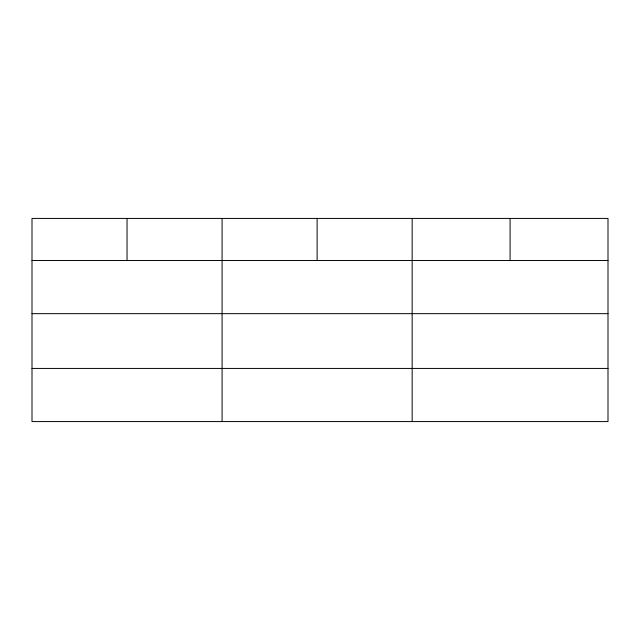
<?xml version="1.0" encoding="UTF-8"?>
<svg xmlns="http://www.w3.org/2000/svg" width="640" height="640" viewBox="0 0 640 640"><rect width="100%" height="100%" fill="white"/><g stroke="black" fill="none" stroke-linecap="round" stroke-linejoin="round"><path stroke-width="0.96" d="M608 313.664L608 218.424L32 218.424L32 421.576L608 421.576L608 313.664L32 313.664M32 260.52L608 260.52M32 368.432L608 368.432M510.08 218.424L510.08 260.52M412.16 218.424L412.16 421.576M317.12 218.424L317.12 260.52M222.08 218.424L222.08 421.576M127.04 218.424L127.04 260.52"/></g></svg>
